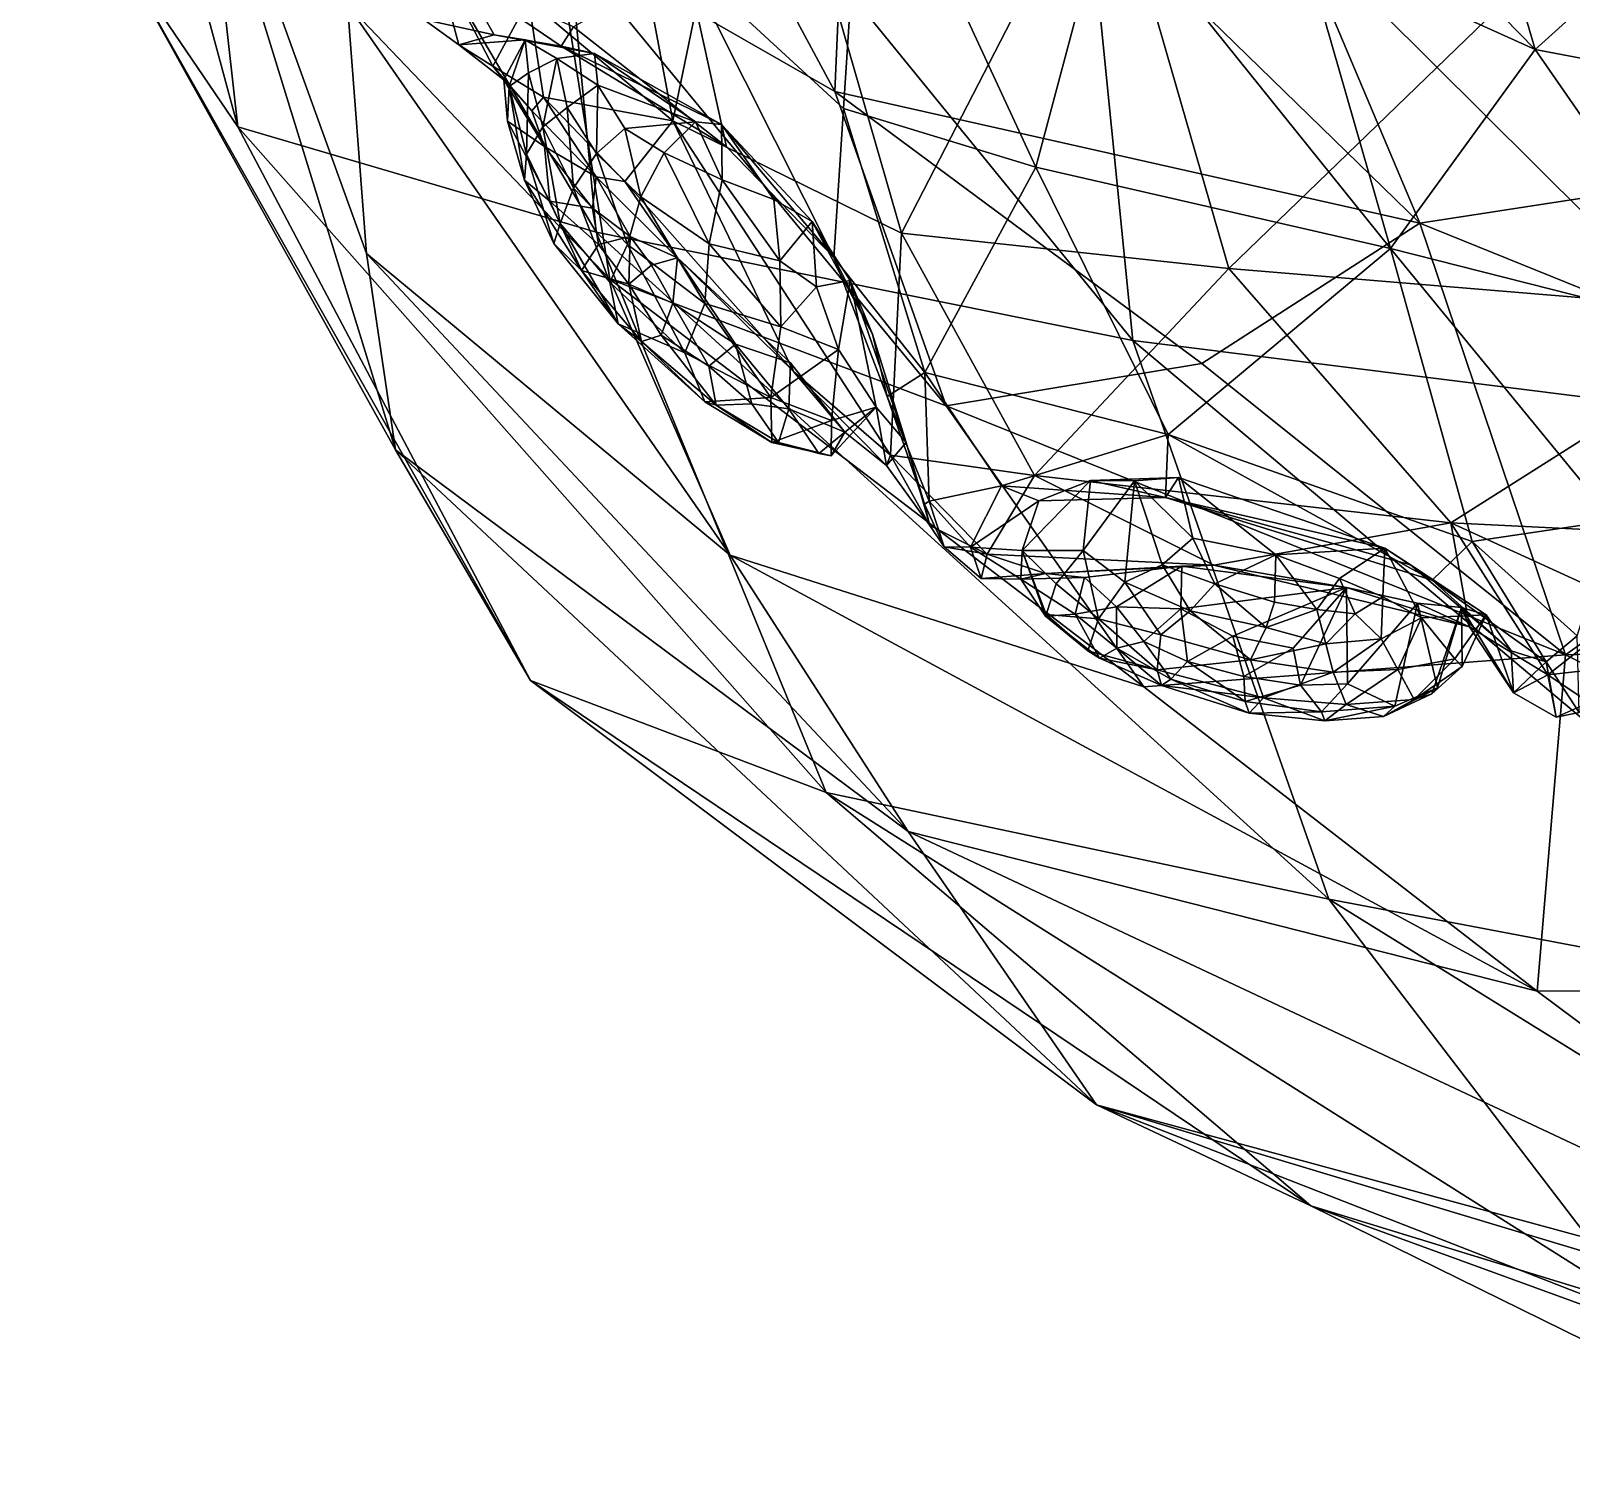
# Model space of a CAD drawing. Extents: x -1.1 to 1.1, y -3.78 to 5.59.
# Drawn here: x -0.8469 to -0.5983, y -1.9177 to -1.6871 of the extents above; entities that cross this region are included whole.
import ezdxf

# ---------------------------------------------------------------- set-up
doc = ezdxf.new("R2010")
doc.units = 0
doc.layers.add('STEGOSRS$LWO', color=1, linetype='CONTINUOUS')

msp = doc.modelspace()

# ---------------------------------------------------------------- linework, layer by layer
at = {"layer": 'STEGOSRS$LWO'}
for points in [[(-0.82469, -1.60221, 2.05056), (-0.84687, -1.57907, 1.78153), (-0.81346, -1.70258, 2.00854)], [(-0.83301, -1.6738, 1.7412), (-0.81346, -1.70258, 2.00854), (-0.84687, -1.57907, 1.78153)], [(-0.76515, -1.61902, 2.16008), (-0.82469, -1.60221, 2.05056), (-0.75564, -1.7196, 2.11663)], [(-0.81346, -1.70258, 2.00854), (-0.75564, -1.7196, 2.11663), (-0.82469, -1.60221, 2.05056)], [(-0.76238, -1.67096, 1.12928), (-0.76053, -1.61622, 0.9513), (-0.71711, -1.69691, 1.14198)], [(-0.71416, -1.62916, 0.94402), (-0.71711, -1.69691, 1.14198), (-0.76053, -1.61622, 0.9513)], [(-0.67938, -1.63394, 2.30819), (-0.76515, -1.61902, 2.16008), (-0.66903, -1.73704, 2.25782)], [(-0.75564, -1.7196, 2.11663), (-0.66903, -1.73704, 2.25782), (-0.76515, -1.61902, 2.16008)], [(-0.83301, -1.6738, 1.7412), (-0.82731, -1.62735, 1.40569), (-0.78802, -1.7547, 1.68859)], [(-0.7927, -1.72303, 1.51001), (-0.78802, -1.7547, 1.68859), (-0.82731, -1.62735, 1.40569)], [(-0.79579, -1.68289, 1.31958), (-0.7927, -1.72303, 1.51001), (-0.82731, -1.62735, 1.40569)], [(-0.74326, -1.70162, 0.00235), (-0.76658, -1.68211, 0.00961), (-0.75741, -1.62623, 0.01282)], [(-0.75741, -1.62623, 0.01282), (-0.73006, -1.63764, 0.00746), (-0.74326, -1.70162, 0.00235)], [(-0.71711, -1.69691, 1.14198), (-0.71416, -1.62916, 0.94402), (-0.62272, -1.71814, 1.15257)], [(-0.65119, -1.65074, 0.99182), (-0.62272, -1.71814, 1.15257), (-0.71416, -1.62916, 0.94402)], [(-0.54084, -1.62904, 0.93015), (-0.55888, -1.70827, 1.11922), (-0.65119, -1.65074, 0.99182)], [(-0.57314, -1.64689, 2.4393), (-0.67938, -1.63394, 2.30819), (-0.5621, -1.75044, 2.38643)], [(-0.66903, -1.73704, 2.25782), (-0.5621, -1.75044, 2.38643), (-0.67938, -1.63394, 2.30819)], [(-0.70637, -1.71976, 0.00332), (-0.74326, -1.70162, 0.00235), (-0.73006, -1.63764, 0.00746)], [(-0.73006, -1.63764, 0.00746), (-0.67359, -1.65606, 0.00441), (-0.70637, -1.71976, 0.00332)], [(-0.71574, -1.69965, 0.14452), (-0.71244, -1.6492, 0.23987), (-0.74112, -1.67625, 0.15289)], [(-0.71574, -1.69965, 0.14452), (-0.68468, -1.70907, 0.16234), (-0.71244, -1.6492, 0.23987)], [(-0.67309, -1.66551, 0.25321), (-0.71244, -1.6492, 0.23987), (-0.68468, -1.70907, 0.16234)], [(-0.55888, -1.70827, 1.11922), (-0.62272, -1.71814, 1.15257), (-0.65119, -1.65074, 0.99182)], [(-0.65354, -1.72544, 0.00239), (-0.70637, -1.71976, 0.00332), (-0.67359, -1.65606, 0.00441)], [(-0.67359, -1.65606, 0.00441), (-0.58662, -1.66069, -0.00011), (-0.65354, -1.72544, 0.00239)], [(-0.64158, -1.67319, 0.26673), (-0.60413, -1.69012, 0.2637), (-0.63472, -1.65884, 0.33354)], [(-0.61068, -1.66764, 0.33325), (-0.63472, -1.65884, 0.33354), (-0.60413, -1.69012, 0.2637)], [(-0.56457, -1.73281, -0.00253), (-0.65354, -1.72544, 0.00239), (-0.58662, -1.66069, -0.00011)], [(-0.68468, -1.70907, 0.16234), (-0.62745, -1.72224, 0.17163), (-0.67309, -1.66551, 0.25321)], [(-0.64158, -1.67319, 0.26673), (-0.67309, -1.66551, 0.25321), (-0.62745, -1.72224, 0.17163)], [(-0.58248, -1.67056, 0.34405), (-0.61068, -1.66764, 0.33325), (-0.60413, -1.69012, 0.2637)], [(-0.76238, -1.67096, 1.12928), (-0.75346, -1.72719, 1.31823), (-0.79579, -1.68289, 1.31958)], [(-0.75346, -1.72719, 1.31823), (-0.76238, -1.67096, 1.12928), (-0.69917, -1.74758, 1.29475)], [(-0.71711, -1.69691, 1.14198), (-0.69917, -1.74758, 1.29475), (-0.76238, -1.67096, 1.12928)], [(-0.55997, -1.69852, 0.25667), (-0.58248, -1.67056, 0.34405), (-0.60413, -1.69012, 0.2637)], [(-0.81346, -1.70258, 2.00854), (-0.83301, -1.6738, 1.7412), (-0.76626, -1.79191, 1.94222)], [(-0.78802, -1.7547, 1.68859), (-0.76626, -1.79191, 1.94222), (-0.83301, -1.6738, 1.7412)], [(-0.78345, -1.68529, 0.04213), (-0.78165, -1.67487, 0.02592), (-0.77782, -1.68934, 0.03348)], [(-0.78165, -1.67487, 0.02592), (-0.7723, -1.6928, 0.01327), (-0.77782, -1.68934, 0.03348)], [(-0.78165, -1.67487, 0.02592), (-0.76658, -1.68211, 0.00961), (-0.7723, -1.6928, 0.01327)], [(-0.60413, -1.69012, 0.2637), (-0.64158, -1.67319, 0.26673), (-0.62745, -1.72224, 0.17163)], [(-0.73462, -1.70583, 0.11895), (-0.74112, -1.67625, 0.15289), (-0.75928, -1.68644, 0.10934)], [(-0.71728, -1.72369, 0.10971), (-0.74112, -1.67625, 0.15289), (-0.73462, -1.70583, 0.11895)], [(-0.71574, -1.69965, 0.14452), (-0.74112, -1.67625, 0.15289), (-0.71728, -1.72369, 0.10971)], [(-0.7772, -1.67869, 0.08108), (-0.78345, -1.68529, 0.04213), (-0.77212, -1.68776, 0.07353)], [(-0.75928, -1.68644, 0.10934), (-0.7772, -1.67869, 0.08108), (-0.7613, -1.68956, 0.09849)], [(-0.7772, -1.67869, 0.08108), (-0.77212, -1.68776, 0.07353), (-0.7613, -1.68956, 0.09849)], [(-0.76658, -1.68211, 0.00961), (-0.76415, -1.69779, 0.00481), (-0.7723, -1.6928, 0.01327)], [(-0.76658, -1.68211, 0.00961), (-0.74326, -1.70162, 0.00235), (-0.76415, -1.69779, 0.00481)], [(-0.7927, -1.72303, 1.51001), (-0.79579, -1.68289, 1.31958), (-0.73403, -1.77171, 1.47131)], [(-0.75346, -1.72719, 1.31823), (-0.73403, -1.77171, 1.47131), (-0.79579, -1.68289, 1.31958)], [(-0.78345, -1.68529, 0.04213), (-0.77782, -1.68934, 0.03348), (-0.77212, -1.68776, 0.07353)], [(-0.75928, -1.68644, 0.10934), (-0.7613, -1.68956, 0.09849), (-0.73462, -1.70583, 0.11895)], [(-0.77212, -1.68776, 0.07353), (-0.77782, -1.68934, 0.03348), (-0.76709, -1.68856, 0.06899)], [(-0.77782, -1.68934, 0.03348), (-0.77052, -1.69499, 0.02934), (-0.76709, -1.68856, 0.06899)], [(-0.77782, -1.68934, 0.03348), (-0.7723, -1.6928, 0.01327), (-0.77052, -1.69499, 0.02934)], [(-0.7613, -1.68956, 0.09849), (-0.77212, -1.68776, 0.07353), (-0.75593, -1.69074, 0.09704)], [(-0.77212, -1.68776, 0.07353), (-0.76709, -1.68856, 0.06899), (-0.75593, -1.69074, 0.09704)], [(-0.77052, -1.69499, 0.02934), (-0.76968, -1.69606, 0.04974), (-0.76709, -1.68856, 0.06899)], [(-0.76654, -1.6939, 0.06694), (-0.76709, -1.68856, 0.06899), (-0.76968, -1.69606, 0.04974)], [(-0.76198, -1.69156, 0.08323), (-0.75593, -1.69074, 0.09704), (-0.76709, -1.68856, 0.06899)], [(-0.76198, -1.69156, 0.08323), (-0.76709, -1.68856, 0.06899), (-0.76654, -1.6939, 0.06694)], [(-0.73462, -1.70583, 0.11895), (-0.7613, -1.68956, 0.09849), (-0.73541, -1.70221, 0.11214)], [(-0.7613, -1.68956, 0.09849), (-0.75593, -1.69074, 0.09704), (-0.73541, -1.70221, 0.11214)], [(-0.76654, -1.6939, 0.06694), (-0.76423, -1.70259, 0.06853), (-0.76198, -1.69156, 0.08323)], [(-0.76034, -1.69949, 0.0835), (-0.76198, -1.69156, 0.08323), (-0.76423, -1.70259, 0.06853)], [(-0.75539, -1.69585, 0.09484), (-0.75593, -1.69074, 0.09704), (-0.76198, -1.69156, 0.08323)], [(-0.76034, -1.69949, 0.0835), (-0.75539, -1.69585, 0.09484), (-0.76198, -1.69156, 0.08323)], [(-0.75593, -1.69074, 0.09704), (-0.73964, -1.70181, 0.10771), (-0.73541, -1.70221, 0.11214)], [(-0.73964, -1.70181, 0.10771), (-0.75593, -1.69074, 0.09704), (-0.75539, -1.69585, 0.09484)], [(-0.57211, -1.73624, 0.16661), (-0.60413, -1.69012, 0.2637), (-0.62745, -1.72224, 0.17163)], [(-0.55997, -1.69852, 0.25667), (-0.60413, -1.69012, 0.2637), (-0.57211, -1.73624, 0.16661)], [(-0.7723, -1.6928, 0.01327), (-0.76604, -1.70001, 0.01022), (-0.77052, -1.69499, 0.02934)], [(-0.7723, -1.6928, 0.01327), (-0.76415, -1.69779, 0.00481), (-0.76604, -1.70001, 0.01022)], [(-0.76968, -1.69606, 0.04974), (-0.77052, -1.69499, 0.02934), (-0.76993, -1.70169, 0.03129)], [(-0.76604, -1.70001, 0.01022), (-0.76398, -1.70576, 0.01337), (-0.77052, -1.69499, 0.02934)], [(-0.76993, -1.70169, 0.03129), (-0.77052, -1.69499, 0.02934), (-0.76398, -1.70576, 0.01337)], [(-0.76968, -1.69606, 0.04974), (-0.7669, -1.70698, 0.05112), (-0.76654, -1.6939, 0.06694)], [(-0.76423, -1.70259, 0.06853), (-0.76654, -1.6939, 0.06694), (-0.7669, -1.70698, 0.05112)], [(-0.76993, -1.70169, 0.03129), (-0.76719, -1.71122, 0.03329), (-0.76968, -1.69606, 0.04974)], [(-0.7669, -1.70698, 0.05112), (-0.76968, -1.69606, 0.04974), (-0.76719, -1.71122, 0.03329)], [(-0.76034, -1.69949, 0.0835), (-0.75557, -1.70687, 0.08578), (-0.75539, -1.69585, 0.09484)], [(-0.75104, -1.70287, 0.09581), (-0.75539, -1.69585, 0.09484), (-0.75557, -1.70687, 0.08578)], [(-0.75104, -1.70287, 0.09581), (-0.73964, -1.70181, 0.10771), (-0.75539, -1.69585, 0.09484)], [(-0.69917, -1.74758, 1.29475), (-0.71711, -1.69691, 1.14198), (-0.6579, -1.74077, 1.23151)], [(-0.62272, -1.71814, 1.15257), (-0.6579, -1.74077, 1.23151), (-0.71711, -1.69691, 1.14198)], [(-0.76415, -1.69779, 0.00481), (-0.75565, -1.71065, 0.00322), (-0.76604, -1.70001, 0.01022)], [(-0.76398, -1.70576, 0.01337), (-0.76604, -1.70001, 0.01022), (-0.75565, -1.71065, 0.00322)], [(-0.76423, -1.70259, 0.06853), (-0.75931, -1.71246, 0.07106), (-0.76034, -1.69949, 0.0835)], [(-0.76415, -1.69779, 0.00481), (-0.751, -1.71141, 0.00038), (-0.75565, -1.71065, 0.00322)], [(-0.74326, -1.70162, 0.00235), (-0.751, -1.71141, 0.00038), (-0.76415, -1.69779, 0.00481)], [(-0.75557, -1.70687, 0.08578), (-0.76034, -1.69949, 0.0835), (-0.75931, -1.71246, 0.07106)], [(-0.70261, -1.74223, 0.10113), (-0.71574, -1.69965, 0.14452), (-0.71728, -1.72369, 0.10971)], [(-0.68468, -1.70907, 0.16234), (-0.71574, -1.69965, 0.14452), (-0.70261, -1.74223, 0.10113)], [(-0.76398, -1.70576, 0.01337), (-0.7631, -1.71457, 0.01624), (-0.76993, -1.70169, 0.03129)], [(-0.76719, -1.71122, 0.03329), (-0.76993, -1.70169, 0.03129), (-0.7631, -1.71457, 0.01624)], [(-0.75104, -1.70287, 0.09581), (-0.74465, -1.70676, 0.09953), (-0.73964, -1.70181, 0.10771)], [(-0.751, -1.71141, 0.00038), (-0.74326, -1.70162, 0.00235), (-0.72379, -1.74206, 0.00288)], [(-0.74465, -1.70676, 0.09953), (-0.73529, -1.71114, 0.10474), (-0.73964, -1.70181, 0.10771)], [(-0.70817, -1.75558, 0.00456), (-0.72379, -1.74206, 0.00288), (-0.74326, -1.70162, 0.00235)], [(-0.70817, -1.75558, 0.00456), (-0.74326, -1.70162, 0.00235), (-0.70637, -1.71976, 0.00332)], [(-0.73541, -1.70221, 0.11214), (-0.73964, -1.70181, 0.10771), (-0.73529, -1.71114, 0.10474)], [(-0.72697, -1.71432, 0.10668), (-0.73541, -1.70221, 0.11214), (-0.73529, -1.71114, 0.10474)], [(-0.72081, -1.71787, 0.10724), (-0.73541, -1.70221, 0.11214), (-0.72697, -1.71432, 0.10668)], [(-0.72081, -1.71787, 0.10724), (-0.71728, -1.72369, 0.10971), (-0.73541, -1.70221, 0.11214)], [(-0.73462, -1.70583, 0.11895), (-0.73541, -1.70221, 0.11214), (-0.71728, -1.72369, 0.10971)], [(-0.75564, -1.7196, 2.11663), (-0.81346, -1.70258, 2.00854), (-0.71851, -1.81, 2.05415)], [(-0.76626, -1.79191, 1.94222), (-0.71851, -1.81, 2.05415), (-0.81346, -1.70258, 2.00854)], [(-0.7669, -1.70698, 0.05112), (-0.76144, -1.71819, 0.05304), (-0.76423, -1.70259, 0.06853)], [(-0.75931, -1.71246, 0.07106), (-0.76423, -1.70259, 0.06853), (-0.76144, -1.71819, 0.05304)], [(-0.75557, -1.70687, 0.08578), (-0.74842, -1.71388, 0.08836), (-0.75104, -1.70287, 0.09581)], [(-0.74465, -1.70676, 0.09953), (-0.75104, -1.70287, 0.09581), (-0.74842, -1.71388, 0.08836)], [(-0.76719, -1.71122, 0.03329), (-0.76246, -1.72139, 0.03559), (-0.7669, -1.70698, 0.05112)], [(-0.76144, -1.71819, 0.05304), (-0.7669, -1.70698, 0.05112), (-0.76246, -1.72139, 0.03559)], [(-0.75625, -1.71571, 0.0053), (-0.76398, -1.70576, 0.01337), (-0.75565, -1.71065, 0.00322)], [(-0.7631, -1.71457, 0.01624), (-0.76398, -1.70576, 0.01337), (-0.75625, -1.71571, 0.0053)], [(-0.75931, -1.71246, 0.07106), (-0.75057, -1.72159, 0.07488), (-0.75557, -1.70687, 0.08578)], [(-0.74842, -1.71388, 0.08836), (-0.75557, -1.70687, 0.08578), (-0.75057, -1.72159, 0.07488)], [(-0.74842, -1.71388, 0.08836), (-0.73743, -1.72145, 0.09159), (-0.74465, -1.70676, 0.09953)], [(-0.73529, -1.71114, 0.10474), (-0.74465, -1.70676, 0.09953), (-0.73743, -1.72145, 0.09159)], [(-0.66333, -1.75221, 0.13936), (-0.68468, -1.70907, 0.16234), (-0.70261, -1.74223, 0.10113)], [(-0.62745, -1.72224, 0.17163), (-0.68468, -1.70907, 0.16234), (-0.66333, -1.75221, 0.13936)], [(-0.55888, -1.70827, 1.11922), (-0.54552, -1.74935, 1.23277), (-0.62272, -1.71814, 1.15257)], [(-0.7631, -1.71457, 0.01624), (-0.758, -1.72576, 0.01945), (-0.76719, -1.71122, 0.03329)], [(-0.76246, -1.72139, 0.03559), (-0.76719, -1.71122, 0.03329), (-0.758, -1.72576, 0.01945)], [(-0.76144, -1.71819, 0.05304), (-0.75346, -1.72766, 0.05743), (-0.75931, -1.71246, 0.07106)], [(-0.75057, -1.72159, 0.07488), (-0.75931, -1.71246, 0.07106), (-0.75346, -1.72766, 0.05743)], [(-0.75625, -1.71571, 0.0053), (-0.75565, -1.71065, 0.00322), (-0.75016, -1.72026, 0.0032)], [(-0.74253, -1.72371, 0.00225), (-0.75016, -1.72026, 0.0032), (-0.75565, -1.71065, 0.00322)], [(-0.751, -1.71141, 0.00038), (-0.74253, -1.72371, 0.00225), (-0.75565, -1.71065, 0.00322)], [(-0.751, -1.71141, 0.00038), (-0.72379, -1.74206, 0.00288), (-0.74253, -1.72371, 0.00225)], [(-0.73743, -1.72145, 0.09159), (-0.72602, -1.72423, 0.09837), (-0.73529, -1.71114, 0.10474)], [(-0.72697, -1.71432, 0.10668), (-0.73529, -1.71114, 0.10474), (-0.72602, -1.72423, 0.09837)], [(-0.75528, -1.72159, 0.00742), (-0.7631, -1.71457, 0.01624), (-0.75625, -1.71571, 0.0053)], [(-0.758, -1.72576, 0.01945), (-0.7631, -1.71457, 0.01624), (-0.75528, -1.72159, 0.00742)], [(-0.75057, -1.72159, 0.07488), (-0.73813, -1.73107, 0.07757), (-0.74842, -1.71388, 0.08836)], [(-0.73743, -1.72145, 0.09159), (-0.74842, -1.71388, 0.08836), (-0.73813, -1.73107, 0.07757)], [(-0.72081, -1.71787, 0.10724), (-0.72697, -1.71432, 0.10668), (-0.72602, -1.72423, 0.09837)], [(-0.75528, -1.72159, 0.00742), (-0.75625, -1.71571, 0.0053), (-0.75016, -1.72026, 0.0032)], [(-0.76246, -1.72139, 0.03559), (-0.7521, -1.73439, 0.03628), (-0.76144, -1.71819, 0.05304)], [(-0.75346, -1.72766, 0.05743), (-0.76144, -1.71819, 0.05304), (-0.7521, -1.73439, 0.03628)], [(-0.66903, -1.73704, 2.25782), (-0.75564, -1.7196, 2.11663), (-0.63741, -1.82719, 2.19343)], [(-0.71851, -1.81, 2.05415), (-0.63741, -1.82719, 2.19343), (-0.75564, -1.7196, 2.11663)], [(-0.72009, -1.72839, 0.0962), (-0.72081, -1.71787, 0.10724), (-0.72602, -1.72423, 0.09837)], [(-0.72009, -1.72839, 0.0962), (-0.71467, -1.72736, 0.09489), (-0.72081, -1.71787, 0.10724)], [(-0.71467, -1.72736, 0.09489), (-0.71106, -1.73602, 0.09242), (-0.72081, -1.71787, 0.10724)], [(-0.71728, -1.72369, 0.10971), (-0.72081, -1.71787, 0.10724), (-0.71106, -1.73602, 0.09242)], [(-0.68489, -1.75886, 0.00054), (-0.70817, -1.75558, 0.00456), (-0.70637, -1.71976, 0.00332)], [(-0.68489, -1.75886, 0.00054), (-0.70637, -1.71976, 0.00332), (-0.65354, -1.72544, 0.00239)], [(-0.62272, -1.71814, 1.15257), (-0.59926, -1.78779, 1.35934), (-0.6579, -1.74077, 1.23151)], [(-0.54552, -1.74935, 1.23277), (-0.59926, -1.78779, 1.35934), (-0.62272, -1.71814, 1.15257)], [(-0.7521, -1.73439, 0.03628), (-0.76246, -1.72139, 0.03559), (-0.758, -1.72576, 0.01945)], [(-0.75038, -1.72796, 0.00837), (-0.758, -1.72576, 0.01945), (-0.75528, -1.72159, 0.00742)], [(-0.75038, -1.72796, 0.00837), (-0.75528, -1.72159, 0.00742), (-0.75016, -1.72026, 0.0032)], [(-0.75346, -1.72766, 0.05743), (-0.74136, -1.73907, 0.0569), (-0.75057, -1.72159, 0.07488)], [(-0.73813, -1.73107, 0.07757), (-0.75057, -1.72159, 0.07488), (-0.74136, -1.73907, 0.0569)], [(-0.74671, -1.72493, 0.00402), (-0.75038, -1.72796, 0.00837), (-0.75016, -1.72026, 0.0032)], [(-0.74671, -1.72493, 0.00402), (-0.75016, -1.72026, 0.0032), (-0.74253, -1.72371, 0.00225)], [(-0.73813, -1.73107, 0.07757), (-0.72584, -1.73483, 0.08354), (-0.73743, -1.72145, 0.09159)], [(-0.72602, -1.72423, 0.09837), (-0.73743, -1.72145, 0.09159), (-0.72584, -1.73483, 0.08354)], [(-0.61429, -1.76946, 0.12696), (-0.62745, -1.72224, 0.17163), (-0.66333, -1.75221, 0.13936)], [(-0.61429, -1.76946, 0.12696), (-0.59148, -1.76612, 0.12262), (-0.62745, -1.72224, 0.17163)], [(-0.62745, -1.72224, 0.17163), (-0.59148, -1.76612, 0.12262), (-0.57211, -1.73624, 0.16661)], [(-0.78802, -1.7547, 1.68859), (-0.7927, -1.72303, 1.51001), (-0.70532, -1.81628, 1.63116)], [(-0.73403, -1.77171, 1.47131), (-0.70532, -1.81628, 1.63116), (-0.7927, -1.72303, 1.51001)], [(-0.74326, -1.73101, 0.00584), (-0.74671, -1.72493, 0.00402), (-0.74253, -1.72371, 0.00225)], [(-0.73316, -1.73765, 0.00674), (-0.74326, -1.73101, 0.00584), (-0.74253, -1.72371, 0.00225)], [(-0.72429, -1.74064, 0.00816), (-0.73316, -1.73765, 0.00674), (-0.74253, -1.72371, 0.00225)], [(-0.72379, -1.74206, 0.00288), (-0.72429, -1.74064, 0.00816), (-0.74253, -1.72371, 0.00225)], [(-0.72009, -1.72839, 0.0962), (-0.72602, -1.72423, 0.09837), (-0.72584, -1.73483, 0.08354)], [(-0.70867, -1.74607, 0.08612), (-0.71728, -1.72369, 0.10971), (-0.71106, -1.73602, 0.09242)], [(-0.71728, -1.72369, 0.10971), (-0.70867, -1.74607, 0.08612), (-0.70261, -1.74223, 0.10113)], [(-0.74831, -1.73723, 0.01996), (-0.7521, -1.73439, 0.03628), (-0.758, -1.72576, 0.01945)], [(-0.74831, -1.73723, 0.01996), (-0.758, -1.72576, 0.01945), (-0.75038, -1.72796, 0.00837)], [(-0.73403, -1.77171, 1.47131), (-0.75346, -1.72719, 1.31823), (-0.66728, -1.79293, 1.42852)], [(-0.69917, -1.74758, 1.29475), (-0.66728, -1.79293, 1.42852), (-0.75346, -1.72719, 1.31823)], [(-0.74671, -1.72493, 0.00402), (-0.74326, -1.73101, 0.00584), (-0.75038, -1.72796, 0.00837)], [(-0.71467, -1.72736, 0.09489), (-0.72009, -1.72839, 0.0962), (-0.71653, -1.73852, 0.08021)], [(-0.71044, -1.74779, 0.05591), (-0.71467, -1.72736, 0.09489), (-0.71653, -1.73852, 0.08021)], [(-0.71044, -1.74779, 0.05591), (-0.70564, -1.75351, 0.05659), (-0.71467, -1.72736, 0.09489)], [(-0.71106, -1.73602, 0.09242), (-0.71467, -1.72736, 0.09489), (-0.70564, -1.75351, 0.05659)], [(-0.61773, -1.76645, -0.00122), (-0.68489, -1.75886, 0.00054), (-0.65354, -1.72544, 0.00239)], [(-0.65354, -1.72544, 0.00239), (-0.56457, -1.73281, -0.00253), (-0.61773, -1.76645, -0.00122)], [(-0.74136, -1.73907, 0.0569), (-0.75346, -1.72766, 0.05743), (-0.7521, -1.73439, 0.03628)], [(-0.74513, -1.73618, 0.0111), (-0.74831, -1.73723, 0.01996), (-0.75038, -1.72796, 0.00837)], [(-0.74513, -1.73618, 0.0111), (-0.75038, -1.72796, 0.00837), (-0.74326, -1.73101, 0.00584)], [(-0.71653, -1.73852, 0.08021), (-0.72009, -1.72839, 0.0962), (-0.72584, -1.73483, 0.08354)], [(-0.73745, -1.74118, 0.01015), (-0.74513, -1.73618, 0.0111), (-0.74326, -1.73101, 0.00584)], [(-0.74326, -1.73101, 0.00584), (-0.73316, -1.73765, 0.00674), (-0.73745, -1.74118, 0.01015)], [(-0.74136, -1.73907, 0.0569), (-0.72745, -1.74628, 0.06017), (-0.73813, -1.73107, 0.07757)], [(-0.72584, -1.73483, 0.08354), (-0.73813, -1.73107, 0.07757), (-0.72745, -1.74628, 0.06017)], [(-0.73811, -1.74693, 0.03559), (-0.74136, -1.73907, 0.0569), (-0.7521, -1.73439, 0.03628)], [(-0.73811, -1.74693, 0.03559), (-0.7521, -1.73439, 0.03628), (-0.74831, -1.73723, 0.01996)], [(-0.71653, -1.73852, 0.08021), (-0.72584, -1.73483, 0.08354), (-0.72745, -1.74628, 0.06017)], [(-0.61773, -1.76645, -0.00122), (-0.56457, -1.73281, -0.00253), (-0.56661, -1.76902, -0.00315)], [(-0.73626, -1.74749, 0.01934), (-0.74831, -1.73723, 0.01996), (-0.74513, -1.73618, 0.0111)], [(-0.73626, -1.74749, 0.01934), (-0.73811, -1.74693, 0.03559), (-0.74831, -1.73723, 0.01996)], [(-0.73745, -1.74118, 0.01015), (-0.73626, -1.74749, 0.01934), (-0.74513, -1.73618, 0.0111)], [(-0.70867, -1.74607, 0.08612), (-0.71106, -1.73602, 0.09242), (-0.70564, -1.75351, 0.05659)], [(-0.5621, -1.75044, 2.38643), (-0.66903, -1.73704, 2.25782), (-0.53991, -1.84566, 2.32399)], [(-0.63741, -1.82719, 2.19343), (-0.53991, -1.84566, 2.32399), (-0.66903, -1.73704, 2.25782)], [(-0.72745, -1.74628, 0.06017), (-0.74136, -1.73907, 0.0569), (-0.73811, -1.74693, 0.03559)], [(-0.73054, -1.74725, 0.01181), (-0.73745, -1.74118, 0.01015), (-0.73316, -1.73765, 0.00674)], [(-0.72453, -1.74808, 0.01119), (-0.73054, -1.74725, 0.01181), (-0.73316, -1.73765, 0.00674)], [(-0.72429, -1.74064, 0.00816), (-0.72453, -1.74808, 0.01119), (-0.73316, -1.73765, 0.00674)], [(-0.71768, -1.74998, 0.0567), (-0.71653, -1.73852, 0.08021), (-0.72745, -1.74628, 0.06017)], [(-0.71044, -1.74779, 0.05591), (-0.71653, -1.73852, 0.08021), (-0.71768, -1.74998, 0.0567)], [(-0.73745, -1.74118, 0.01015), (-0.73054, -1.74725, 0.01181), (-0.73626, -1.74749, 0.01934)], [(-0.72429, -1.74064, 0.00816), (-0.71554, -1.75184, 0.01872), (-0.72453, -1.74808, 0.01119)], [(-0.72429, -1.74064, 0.00816), (-0.72379, -1.74206, 0.00288), (-0.71554, -1.75184, 0.01872)], [(-0.70878, -1.7572, 0.01627), (-0.71554, -1.75184, 0.01872), (-0.72379, -1.74206, 0.00288)], [(-0.72379, -1.74206, 0.00288), (-0.70817, -1.75558, 0.00456), (-0.70878, -1.7572, 0.01627)], [(-0.7019, -1.763, 0.0674), (-0.70261, -1.74223, 0.10113), (-0.70867, -1.74607, 0.08612)], [(-0.7019, -1.763, 0.0674), (-0.69023, -1.76051, 0.09552), (-0.70261, -1.74223, 0.10113)], [(-0.69023, -1.76051, 0.09552), (-0.66333, -1.75221, 0.13936), (-0.70261, -1.74223, 0.10113)], [(-0.6579, -1.74077, 1.23151), (-0.59926, -1.78779, 1.35934), (-0.69917, -1.74758, 1.29475)], [(-0.72731, -1.75352, 0.03481), (-0.72745, -1.74628, 0.06017), (-0.73811, -1.74693, 0.03559)], [(-0.72731, -1.75352, 0.03481), (-0.73811, -1.74693, 0.03559), (-0.73626, -1.74749, 0.01934)], [(-0.7262, -1.75352, 0.01887), (-0.73626, -1.74749, 0.01934), (-0.73054, -1.74725, 0.01181)], [(-0.73054, -1.74725, 0.01181), (-0.72453, -1.74808, 0.01119), (-0.7262, -1.75352, 0.01887)], [(-0.71768, -1.74998, 0.0567), (-0.72745, -1.74628, 0.06017), (-0.72731, -1.75352, 0.03481)], [(-0.70265, -1.76346, 0.05375), (-0.70867, -1.74607, 0.08612), (-0.70564, -1.75351, 0.05659)], [(-0.70265, -1.76346, 0.05375), (-0.7019, -1.763, 0.0674), (-0.70867, -1.74607, 0.08612)], [(-0.7262, -1.75352, 0.01887), (-0.72731, -1.75352, 0.03481), (-0.73626, -1.74749, 0.01934)], [(-0.7197, -1.7553, 0.0181), (-0.7262, -1.75352, 0.01887), (-0.72453, -1.74808, 0.01119)], [(-0.71554, -1.75184, 0.01872), (-0.7197, -1.7553, 0.0181), (-0.72453, -1.74808, 0.01119)], [(-0.71044, -1.74779, 0.05591), (-0.71768, -1.74998, 0.0567), (-0.7177, -1.75569, 0.03293)], [(-0.71044, -1.74779, 0.05591), (-0.7177, -1.75569, 0.03293), (-0.71554, -1.75184, 0.01872)], [(-0.71554, -1.75184, 0.01872), (-0.70878, -1.7572, 0.01627), (-0.71044, -1.74779, 0.05591)], [(-0.70564, -1.75351, 0.05659), (-0.71044, -1.74779, 0.05591), (-0.70878, -1.7572, 0.01627)], [(-0.66728, -1.79293, 1.42852), (-0.69917, -1.74758, 1.29475), (-0.59926, -1.78779, 1.35934)], [(-0.59926, -1.78779, 1.35934), (-0.54552, -1.74935, 1.23277), (-0.51158, -1.78521, 1.35228)], [(-0.7177, -1.75569, 0.03293), (-0.71768, -1.74998, 0.0567), (-0.72731, -1.75352, 0.03481)], [(-0.7197, -1.7553, 0.0181), (-0.71554, -1.75184, 0.01872), (-0.7177, -1.75569, 0.03293)], [(-0.66333, -1.75221, 0.13936), (-0.69023, -1.76051, 0.09552), (-0.66377, -1.76238, 0.12504)], [(-0.66333, -1.75221, 0.13936), (-0.66377, -1.76238, 0.12504), (-0.62075, -1.77573, 0.12167)], [(-0.62075, -1.77573, 0.12167), (-0.61429, -1.76946, 0.12696), (-0.66333, -1.75221, 0.13936)], [(-0.76626, -1.79191, 1.94222), (-0.78802, -1.7547, 1.68859), (-0.67489, -1.86039, 1.80327)], [(-0.70532, -1.81628, 1.63116), (-0.67489, -1.86039, 1.80327), (-0.78802, -1.7547, 1.68859)], [(-0.7177, -1.75569, 0.03293), (-0.72731, -1.75352, 0.03481), (-0.7262, -1.75352, 0.01887)], [(-0.7197, -1.7553, 0.0181), (-0.7177, -1.75569, 0.03293), (-0.7262, -1.75352, 0.01887)], [(-0.70878, -1.7572, 0.01627), (-0.7018, -1.76691, 0.02337), (-0.70564, -1.75351, 0.05659)], [(-0.70265, -1.76346, 0.05375), (-0.70564, -1.75351, 0.05659), (-0.7018, -1.76691, 0.02337)], [(-0.7018, -1.76691, 0.02337), (-0.70878, -1.7572, 0.01627), (-0.70817, -1.75558, 0.00456)], [(-0.68489, -1.75886, 0.00054), (-0.69253, -1.77151, 0.00964), (-0.70817, -1.75558, 0.00456)], [(-0.7018, -1.76691, 0.02337), (-0.70817, -1.75558, 0.00456), (-0.69253, -1.77151, 0.00964)], [(-0.69253, -1.77151, 0.00964), (-0.68489, -1.75886, 0.00054), (-0.65598, -1.77329, -0.00167)], [(-0.67587, -1.75963, 0.10312), (-0.68692, -1.77096, 0.06326), (-0.67709, -1.77093, 0.09249)], [(-0.67587, -1.75963, 0.10312), (-0.6842, -1.76294, 0.09295), (-0.68692, -1.77096, 0.06326)], [(-0.65598, -1.77329, -0.00167), (-0.68489, -1.75886, 0.00054), (-0.61773, -1.76645, -0.00122)], [(-0.6842, -1.76294, 0.09295), (-0.67587, -1.75963, 0.10312), (-0.66377, -1.76238, 0.12504)], [(-0.66876, -1.7597, 0.10962), (-0.67587, -1.75963, 0.10312), (-0.67709, -1.77093, 0.09249)], [(-0.66876, -1.7597, 0.10962), (-0.67709, -1.77093, 0.09249), (-0.67036, -1.77604, 0.09712)], [(-0.66169, -1.75917, 0.11856), (-0.67587, -1.75963, 0.10312), (-0.66876, -1.7597, 0.10962)], [(-0.66169, -1.75917, 0.11856), (-0.66377, -1.76238, 0.12504), (-0.67587, -1.75963, 0.10312)], [(-0.66429, -1.77323, 0.10806), (-0.66876, -1.7597, 0.10962), (-0.67036, -1.77604, 0.09712)], [(-0.65938, -1.76893, 0.11442), (-0.66169, -1.75917, 0.11856), (-0.66876, -1.7597, 0.10962)], [(-0.65938, -1.76893, 0.11442), (-0.66876, -1.7597, 0.10962), (-0.66429, -1.77323, 0.10806)], [(-0.66377, -1.76238, 0.12504), (-0.66169, -1.75917, 0.11856), (-0.62839, -1.77055, 0.11479)], [(-0.66169, -1.75917, 0.11856), (-0.64597, -1.77166, 0.11571), (-0.62839, -1.77055, 0.11479)], [(-0.65938, -1.76893, 0.11442), (-0.64597, -1.77166, 0.11571), (-0.66169, -1.75917, 0.11856)], [(-0.7019, -1.763, 0.0674), (-0.69525, -1.77039, 0.0534), (-0.69023, -1.76051, 0.09552)], [(-0.6842, -1.76294, 0.09295), (-0.69023, -1.76051, 0.09552), (-0.69525, -1.77039, 0.0534)], [(-0.69023, -1.76051, 0.09552), (-0.6842, -1.76294, 0.09295), (-0.66377, -1.76238, 0.12504)], [(-0.7019, -1.763, 0.0674), (-0.70265, -1.76346, 0.05375), (-0.69951, -1.77032, 0.04476)], [(-0.70265, -1.76346, 0.05375), (-0.7018, -1.76691, 0.02337), (-0.69951, -1.77032, 0.04476)], [(-0.7019, -1.763, 0.0674), (-0.69951, -1.77032, 0.04476), (-0.69525, -1.77039, 0.0534)], [(-0.69525, -1.77039, 0.0534), (-0.68692, -1.77096, 0.06326), (-0.6842, -1.76294, 0.09295)], [(-0.62425, -1.77327, 0.11728), (-0.62075, -1.77573, 0.12167), (-0.66377, -1.76238, 0.12504)], [(-0.62425, -1.77327, 0.11728), (-0.66377, -1.76238, 0.12504), (-0.62839, -1.77055, 0.11479)], [(-0.69253, -1.77151, 0.00964), (-0.69951, -1.77032, 0.04476), (-0.7018, -1.76691, 0.02337)], [(-0.61472, -1.78327, 0.00252), (-0.65598, -1.77329, -0.00167), (-0.61773, -1.76645, -0.00122)], [(-0.61472, -1.78327, 0.00252), (-0.61773, -1.76645, -0.00122), (-0.60209, -1.79098, 0.01173)], [(-0.56661, -1.76902, -0.00315), (-0.58811, -1.78, 0.00021), (-0.61773, -1.76645, -0.00122)], [(-0.58811, -1.78, 0.00021), (-0.60209, -1.79098, 0.01173), (-0.61773, -1.76645, -0.00122)], [(-0.59738, -1.78472, 0.0929), (-0.59148, -1.76612, 0.12262), (-0.61429, -1.76946, 0.12696)], [(-0.65938, -1.76893, 0.11442), (-0.66429, -1.77323, 0.10806), (-0.65583, -1.77634, 0.10977)], [(-0.64597, -1.77166, 0.11571), (-0.65938, -1.76893, 0.11442), (-0.65583, -1.77634, 0.10977)], [(-0.60238, -1.78889, 0.08898), (-0.61429, -1.76946, 0.12696), (-0.62075, -1.77573, 0.12167)], [(-0.60238, -1.78889, 0.08898), (-0.59738, -1.78472, 0.0929), (-0.61429, -1.76946, 0.12696)], [(-0.70532, -1.81628, 1.63116), (-0.73403, -1.77171, 1.47131), (-0.6038, -1.84202, 1.55503)], [(-0.66728, -1.79293, 1.42852), (-0.6038, -1.84202, 1.55503), (-0.73403, -1.77171, 1.47131)], [(-0.69951, -1.77032, 0.04476), (-0.69352, -1.77546, 0.02507), (-0.69525, -1.77039, 0.0534)], [(-0.69951, -1.77032, 0.04476), (-0.69253, -1.77151, 0.00964), (-0.69352, -1.77546, 0.02507)], [(-0.68692, -1.77096, 0.06326), (-0.69525, -1.77039, 0.0534), (-0.68714, -1.77558, 0.02741)], [(-0.69352, -1.77546, 0.02507), (-0.68714, -1.77558, 0.02741), (-0.69525, -1.77039, 0.0534)], [(-0.69253, -1.77151, 0.00964), (-0.68312, -1.77464, 0.00911), (-0.69352, -1.77546, 0.02507)], [(-0.69253, -1.77151, 0.00964), (-0.65598, -1.77329, -0.00167), (-0.68312, -1.77464, 0.00911)], [(-0.68692, -1.77096, 0.06326), (-0.68714, -1.77558, 0.02741), (-0.68315, -1.78153, 0.03316)], [(-0.68141, -1.77634, 0.07349), (-0.67709, -1.77093, 0.09249), (-0.68692, -1.77096, 0.06326)], [(-0.68141, -1.77634, 0.07349), (-0.68692, -1.77096, 0.06326), (-0.68302, -1.78128, 0.05388)], [(-0.68302, -1.78128, 0.05388), (-0.68692, -1.77096, 0.06326), (-0.68315, -1.78153, 0.03316)], [(-0.67709, -1.77093, 0.09249), (-0.68141, -1.77634, 0.07349), (-0.67461, -1.78196, 0.07622)], [(-0.67036, -1.77604, 0.09712), (-0.67709, -1.77093, 0.09249), (-0.67461, -1.78196, 0.07622)], [(-0.64597, -1.77166, 0.11571), (-0.65583, -1.77634, 0.10977), (-0.64619, -1.77926, 0.11098)], [(-0.64597, -1.77166, 0.11571), (-0.64619, -1.77926, 0.11098), (-0.63935, -1.78045, 0.10852)], [(-0.64597, -1.77166, 0.11571), (-0.63569, -1.77543, 0.11102), (-0.62839, -1.77055, 0.11479)], [(-0.64597, -1.77166, 0.11571), (-0.63935, -1.78045, 0.10852), (-0.63569, -1.77543, 0.11102)], [(-0.63569, -1.77543, 0.11102), (-0.62872, -1.77841, 0.10749), (-0.62839, -1.77055, 0.11479)], [(-0.62872, -1.77841, 0.10749), (-0.62249, -1.78179, 0.09818), (-0.62839, -1.77055, 0.11479)], [(-0.61204, -1.7813, 0.07832), (-0.62839, -1.77055, 0.11479), (-0.62249, -1.78179, 0.09818)], [(-0.62425, -1.77327, 0.11728), (-0.62839, -1.77055, 0.11479), (-0.61204, -1.7813, 0.07832)], [(-0.65598, -1.77329, -0.00167), (-0.66117, -1.77349, 0.00351), (-0.68312, -1.77464, 0.00911)], [(-0.68312, -1.77464, 0.00911), (-0.66117, -1.77349, 0.00351), (-0.67684, -1.77528, 0.01098)], [(-0.67684, -1.77528, 0.01098), (-0.66117, -1.77349, 0.00351), (-0.67167, -1.78002, 0.00571)], [(-0.66132, -1.78034, 0.00087), (-0.67167, -1.78002, 0.00571), (-0.66117, -1.77349, 0.00351)], [(-0.66429, -1.77323, 0.10806), (-0.67036, -1.77604, 0.09712), (-0.65978, -1.78067, 0.10096)], [(-0.65583, -1.77634, 0.10977), (-0.66429, -1.77323, 0.10806), (-0.65978, -1.78067, 0.10096)], [(-0.66132, -1.78034, 0.00087), (-0.66117, -1.77349, 0.00351), (-0.63459, -1.77689, 0.00004)], [(-0.66117, -1.77349, 0.00351), (-0.65598, -1.77329, -0.00167), (-0.63459, -1.77689, 0.00004)], [(-0.61472, -1.78327, 0.00252), (-0.63459, -1.77689, 0.00004), (-0.65598, -1.77329, -0.00167)], [(-0.61204, -1.7813, 0.07832), (-0.60798, -1.78712, 0.08405), (-0.62425, -1.77327, 0.11728)], [(-0.62075, -1.77573, 0.12167), (-0.62425, -1.77327, 0.11728), (-0.60798, -1.78712, 0.08405)], [(-0.69352, -1.77546, 0.02507), (-0.68312, -1.77464, 0.00911), (-0.68714, -1.77558, 0.02741)], [(-0.68312, -1.77464, 0.00911), (-0.67684, -1.77528, 0.01098), (-0.68714, -1.77558, 0.02741)], [(-0.68714, -1.77558, 0.02741), (-0.67684, -1.77528, 0.01098), (-0.67837, -1.78119, 0.01837)], [(-0.68315, -1.78153, 0.03316), (-0.68714, -1.77558, 0.02741), (-0.67837, -1.78119, 0.01837)], [(-0.68141, -1.77634, 0.07349), (-0.68302, -1.78128, 0.05388), (-0.67461, -1.78196, 0.07622)], [(-0.67837, -1.78119, 0.01837), (-0.67684, -1.77528, 0.01098), (-0.67167, -1.78002, 0.00571)], [(-0.67036, -1.77604, 0.09712), (-0.67461, -1.78196, 0.07622), (-0.66454, -1.78455, 0.08405)], [(-0.65978, -1.78067, 0.10096), (-0.67036, -1.77604, 0.09712), (-0.66454, -1.78455, 0.08405)], [(-0.65289, -1.78478, 0.00089), (-0.66132, -1.78034, 0.00087), (-0.63459, -1.77689, 0.00004)], [(-0.65583, -1.77634, 0.10977), (-0.65978, -1.78067, 0.10096), (-0.64754, -1.78338, 0.10515)], [(-0.64619, -1.77926, 0.11098), (-0.65583, -1.77634, 0.10977), (-0.64754, -1.78338, 0.10515)], [(-0.64319, -1.78669, 0.00056), (-0.65289, -1.78478, 0.00089), (-0.63459, -1.77689, 0.00004)], [(-0.64199, -1.79264, 0.00515), (-0.64319, -1.78669, 0.00056), (-0.63459, -1.77689, 0.00004)], [(-0.63441, -1.79246, 0.00669), (-0.64199, -1.79264, 0.00515), (-0.63459, -1.77689, 0.00004)], [(-0.63317, -1.78117, 0.10639), (-0.63569, -1.77543, 0.11102), (-0.63935, -1.78045, 0.10852)], [(-0.63569, -1.77543, 0.11102), (-0.63317, -1.78117, 0.10639), (-0.62872, -1.77841, 0.10749)], [(-0.63459, -1.77689, 0.00004), (-0.61472, -1.78327, 0.00252), (-0.62313, -1.77943, 0.00671)], [(-0.63441, -1.79246, 0.00669), (-0.63459, -1.77689, 0.00004), (-0.62313, -1.77943, 0.00671)], [(-0.60798, -1.78712, 0.08405), (-0.60238, -1.78889, 0.08898), (-0.62075, -1.77573, 0.12167)], [(-0.64619, -1.77926, 0.11098), (-0.64754, -1.78338, 0.10515), (-0.63935, -1.78045, 0.10852)], [(-0.62677, -1.79606, 0.01672), (-0.63441, -1.79246, 0.00669), (-0.62313, -1.77943, 0.00671)], [(-0.63317, -1.78117, 0.10639), (-0.62896, -1.78518, 0.09907), (-0.62872, -1.77841, 0.10749)], [(-0.62249, -1.78179, 0.09818), (-0.62872, -1.77841, 0.10749), (-0.62896, -1.78518, 0.09907)], [(-0.61991, -1.79308, 0.01889), (-0.62677, -1.79606, 0.01672), (-0.62313, -1.77943, 0.00671)], [(-0.61602, -1.78015, 0.01889), (-0.62313, -1.77943, 0.00671), (-0.61472, -1.78327, 0.00252)], [(-0.61991, -1.79308, 0.01889), (-0.62313, -1.77943, 0.00671), (-0.61602, -1.78015, 0.01889)], [(-0.68315, -1.78153, 0.03316), (-0.67837, -1.78119, 0.01837), (-0.67445, -1.78828, 0.03293)], [(-0.68302, -1.78128, 0.05388), (-0.68315, -1.78153, 0.03316), (-0.67632, -1.78714, 0.05296)], [(-0.67445, -1.78828, 0.03293), (-0.67632, -1.78714, 0.05296), (-0.68315, -1.78153, 0.03316)], [(-0.67632, -1.78714, 0.05296), (-0.67461, -1.78196, 0.07622), (-0.68302, -1.78128, 0.05388)], [(-0.67837, -1.78119, 0.01837), (-0.67167, -1.78002, 0.00571), (-0.67163, -1.78669, 0.01784)], [(-0.67163, -1.78669, 0.01784), (-0.67445, -1.78828, 0.03293), (-0.67837, -1.78119, 0.01837)], [(-0.67461, -1.78196, 0.07622), (-0.67632, -1.78714, 0.05296), (-0.66511, -1.79018, 0.06139)], [(-0.66454, -1.78455, 0.08405), (-0.67461, -1.78196, 0.07622), (-0.66511, -1.79018, 0.06139)], [(-0.6673, -1.7856, 0.00622), (-0.67163, -1.78669, 0.01784), (-0.67167, -1.78002, 0.00571)], [(-0.67167, -1.78002, 0.00571), (-0.66132, -1.78034, 0.00087), (-0.6673, -1.7856, 0.00622)], [(-0.6673, -1.7856, 0.00622), (-0.66132, -1.78034, 0.00087), (-0.66025, -1.78887, 0.00512)], [(-0.65978, -1.78067, 0.10096), (-0.66454, -1.78455, 0.08405), (-0.65005, -1.78856, 0.08667)], [(-0.65289, -1.78478, 0.00089), (-0.66025, -1.78887, 0.00512), (-0.66132, -1.78034, 0.00087)], [(-0.64754, -1.78338, 0.10515), (-0.65978, -1.78067, 0.10096), (-0.65005, -1.78856, 0.08667)], [(-0.6379, -1.78598, 0.10026), (-0.63935, -1.78045, 0.10852), (-0.64754, -1.78338, 0.10515)], [(-0.63935, -1.78045, 0.10852), (-0.6379, -1.78598, 0.10026), (-0.63317, -1.78117, 0.10639)], [(-0.62896, -1.78518, 0.09907), (-0.63317, -1.78117, 0.10639), (-0.6379, -1.78598, 0.10026)], [(-0.62896, -1.78518, 0.09907), (-0.62627, -1.79016, 0.08539), (-0.62249, -1.78179, 0.09818)], [(-0.61711, -1.78842, 0.08159), (-0.62249, -1.78179, 0.09818), (-0.62627, -1.79016, 0.08539)], [(-0.62249, -1.78179, 0.09818), (-0.61711, -1.78842, 0.08159), (-0.61204, -1.7813, 0.07832)], [(-0.61589, -1.78963, 0.06036), (-0.62083, -1.79404, 0.03578), (-0.61602, -1.78015, 0.01889)], [(-0.62083, -1.79404, 0.03578), (-0.61991, -1.79308, 0.01889), (-0.61602, -1.78015, 0.01889)], [(-0.61711, -1.78842, 0.08159), (-0.61589, -1.78963, 0.06036), (-0.61204, -1.7813, 0.07832)], [(-0.61204, -1.7813, 0.07832), (-0.61589, -1.78963, 0.06036), (-0.61602, -1.78015, 0.01889)], [(-0.60762, -1.79389, 0.04063), (-0.61602, -1.78015, 0.01889), (-0.61472, -1.78327, 0.00252)], [(-0.61204, -1.7813, 0.07832), (-0.61602, -1.78015, 0.01889), (-0.60762, -1.79389, 0.04063)], [(-0.60762, -1.79389, 0.04063), (-0.60798, -1.78712, 0.08405), (-0.61204, -1.7813, 0.07832)], [(-0.60209, -1.79098, 0.01173), (-0.58811, -1.78, 0.00021), (-0.58772, -1.7894, 0.01199)], [(-0.66454, -1.78455, 0.08405), (-0.66511, -1.79018, 0.06139), (-0.65005, -1.78856, 0.08667)], [(-0.64754, -1.78338, 0.10515), (-0.65005, -1.78856, 0.08667), (-0.6379, -1.78598, 0.10026)], [(-0.61472, -1.78327, 0.00252), (-0.60209, -1.79098, 0.01173), (-0.60762, -1.79389, 0.04063)], [(-0.67445, -1.78828, 0.03293), (-0.67163, -1.78669, 0.01784), (-0.66444, -1.79269, 0.03599)], [(-0.67163, -1.78669, 0.01784), (-0.6673, -1.7856, 0.00622), (-0.6629, -1.7917, 0.01875)], [(-0.6629, -1.7917, 0.01875), (-0.66444, -1.79269, 0.03599), (-0.67163, -1.78669, 0.01784)], [(-0.66025, -1.78887, 0.00512), (-0.6629, -1.7917, 0.01875), (-0.6673, -1.7856, 0.00622)], [(-0.66025, -1.78887, 0.00512), (-0.65289, -1.78478, 0.00089), (-0.65115, -1.79128, 0.00497)], [(-0.64319, -1.78669, 0.00056), (-0.65115, -1.79128, 0.00497), (-0.65289, -1.78478, 0.00089)], [(-0.65115, -1.79128, 0.00497), (-0.64319, -1.78669, 0.00056), (-0.64199, -1.79264, 0.00515)], [(-0.6367, -1.79058, 0.08616), (-0.6379, -1.78598, 0.10026), (-0.65005, -1.78856, 0.08667)], [(-0.6379, -1.78598, 0.10026), (-0.6367, -1.79058, 0.08616), (-0.62896, -1.78518, 0.09907)], [(-0.62627, -1.79016, 0.08539), (-0.62896, -1.78518, 0.09907), (-0.6367, -1.79058, 0.08616)], [(-0.60238, -1.78889, 0.08898), (-0.59704, -1.79705, 0.05261), (-0.59738, -1.78472, 0.0929)], [(-0.59926, -1.78779, 1.35934), (-0.51158, -1.78521, 1.35228), (-0.49204, -1.8418, 1.50733)], [(-0.67632, -1.78714, 0.05296), (-0.67445, -1.78828, 0.03293), (-0.66511, -1.79018, 0.06139)], [(-0.66444, -1.79269, 0.03599), (-0.66511, -1.79018, 0.06139), (-0.67445, -1.78828, 0.03293)], [(-0.66728, -1.79293, 1.42852), (-0.59926, -1.78779, 1.35934), (-0.6038, -1.84202, 1.55503)], [(-0.64798, -1.79472, 0.06175), (-0.65005, -1.78856, 0.08667), (-0.66511, -1.79018, 0.06139)], [(-0.6629, -1.7917, 0.01875), (-0.66025, -1.78887, 0.00512), (-0.65092, -1.79531, 0.01594)], [(-0.65115, -1.79128, 0.00497), (-0.65092, -1.79531, 0.01594), (-0.66025, -1.78887, 0.00512)], [(-0.65005, -1.78856, 0.08667), (-0.64798, -1.79472, 0.06175), (-0.6367, -1.79058, 0.08616)], [(-0.62627, -1.79016, 0.08539), (-0.62367, -1.79496, 0.06288), (-0.61711, -1.78842, 0.08159)], [(-0.61589, -1.78963, 0.06036), (-0.61711, -1.78842, 0.08159), (-0.62367, -1.79496, 0.06288)], [(-0.60238, -1.78889, 0.08898), (-0.60798, -1.78712, 0.08405), (-0.60762, -1.79389, 0.04063)], [(-0.60238, -1.78889, 0.08898), (-0.60762, -1.79389, 0.04063), (-0.60075, -1.7978, 0.04097)], [(-0.59926, -1.78779, 1.35934), (-0.49204, -1.8418, 1.50733), (-0.6038, -1.84202, 1.55503)], [(-0.60238, -1.78889, 0.08898), (-0.60075, -1.7978, 0.04097), (-0.59704, -1.79705, 0.05261)], [(-0.60209, -1.79098, 0.01173), (-0.58772, -1.7894, 0.01199), (-0.59541, -1.79548, 0.03087)], [(-0.71851, -1.81, 2.05415), (-0.76626, -1.79191, 1.94222), (-0.64031, -1.87664, 1.97488)], [(-0.67489, -1.86039, 1.80327), (-0.64031, -1.87664, 1.97488), (-0.76626, -1.79191, 1.94222)], [(-0.66511, -1.79018, 0.06139), (-0.66444, -1.79269, 0.03599), (-0.64798, -1.79472, 0.06175)], [(-0.66444, -1.79269, 0.03599), (-0.6629, -1.7917, 0.01875), (-0.65029, -1.79718, 0.03391)], [(-0.65092, -1.79531, 0.01594), (-0.65029, -1.79718, 0.03391), (-0.6629, -1.7917, 0.01875)], [(-0.65092, -1.79531, 0.01594), (-0.65115, -1.79128, 0.00497), (-0.64199, -1.79264, 0.00515)], [(-0.63463, -1.7958, 0.06393), (-0.6367, -1.79058, 0.08616), (-0.64798, -1.79472, 0.06175)], [(-0.6367, -1.79058, 0.08616), (-0.63463, -1.7958, 0.06393), (-0.62627, -1.79016, 0.08539)], [(-0.62367, -1.79496, 0.06288), (-0.62627, -1.79016, 0.08539), (-0.63463, -1.7958, 0.06393)], [(-0.61589, -1.78963, 0.06036), (-0.62367, -1.79496, 0.06288), (-0.62083, -1.79404, 0.03578)], [(-0.60075, -1.7978, 0.04097), (-0.60762, -1.79389, 0.04063), (-0.60209, -1.79098, 0.01173)], [(-0.60075, -1.7978, 0.04097), (-0.60209, -1.79098, 0.01173), (-0.59541, -1.79548, 0.03087)], [(-0.65029, -1.79718, 0.03391), (-0.64798, -1.79472, 0.06175), (-0.66444, -1.79269, 0.03599)], [(-0.63862, -1.79699, 0.01848), (-0.65092, -1.79531, 0.01594), (-0.64199, -1.79264, 0.00515)], [(-0.63862, -1.79699, 0.01848), (-0.64199, -1.79264, 0.00515), (-0.63441, -1.79246, 0.00669)], [(-0.62677, -1.79606, 0.01672), (-0.63862, -1.79699, 0.01848), (-0.63441, -1.79246, 0.00669)], [(-0.62083, -1.79404, 0.03578), (-0.62858, -1.79771, 0.03699), (-0.61991, -1.79308, 0.01889)], [(-0.62858, -1.79771, 0.03699), (-0.62677, -1.79606, 0.01672), (-0.61991, -1.79308, 0.01889)], [(-0.62367, -1.79496, 0.06288), (-0.62858, -1.79771, 0.03699), (-0.62083, -1.79404, 0.03578)], [(-0.65029, -1.79718, 0.03391), (-0.65092, -1.79531, 0.01594), (-0.63862, -1.79699, 0.01848)], [(-0.64798, -1.79472, 0.06175), (-0.65029, -1.79718, 0.03391), (-0.63809, -1.79842, 0.03797)], [(-0.63809, -1.79842, 0.03797), (-0.65029, -1.79718, 0.03391), (-0.63862, -1.79699, 0.01848)], [(-0.63463, -1.7958, 0.06393), (-0.64798, -1.79472, 0.06175), (-0.63809, -1.79842, 0.03797)], [(-0.63809, -1.79842, 0.03797), (-0.63862, -1.79699, 0.01848), (-0.62677, -1.79606, 0.01672)], [(-0.63463, -1.7958, 0.06393), (-0.63809, -1.79842, 0.03797), (-0.62858, -1.79771, 0.03699)], [(-0.62858, -1.79771, 0.03699), (-0.63809, -1.79842, 0.03797), (-0.62677, -1.79606, 0.01672)], [(-0.62367, -1.79496, 0.06288), (-0.63463, -1.7958, 0.06393), (-0.62858, -1.79771, 0.03699)], [(-0.60075, -1.7978, 0.04097), (-0.59541, -1.79548, 0.03087), (-0.59704, -1.79705, 0.05261)], [(-0.63741, -1.82719, 2.19343), (-0.71851, -1.81, 2.05415), (-0.58701, -1.89301, 2.1209)], [(-0.64031, -1.87664, 1.97488), (-0.58701, -1.89301, 2.1209), (-0.71851, -1.81, 2.05415)], [(-0.67489, -1.86039, 1.80327), (-0.70532, -1.81628, 1.63116), (-0.52442, -1.90125, 1.70807)], [(-0.6038, -1.84202, 1.55503), (-0.52442, -1.90125, 1.70807), (-0.70532, -1.81628, 1.63116)], [(-0.53991, -1.84566, 2.32399), (-0.63741, -1.82719, 2.19343), (-0.50639, -1.90837, 2.25599)], [(-0.58701, -1.89301, 2.1209), (-0.50639, -1.90837, 2.25599), (-0.63741, -1.82719, 2.19343)], [(-0.6038, -1.84202, 1.55503), (-0.49204, -1.8418, 1.50733), (-0.52442, -1.90125, 1.70807)], [(-0.64031, -1.87664, 1.97488), (-0.67489, -1.86039, 1.80327), (-0.53201, -1.91611, 1.88339)], [(-0.52749, -1.90473, 1.76219), (-0.53201, -1.91611, 1.88339), (-0.67489, -1.86039, 1.80327)], [(-0.52442, -1.90125, 1.70807), (-0.52749, -1.90473, 1.76219), (-0.67489, -1.86039, 1.80327)], [(-0.58701, -1.89301, 2.1209), (-0.64031, -1.87664, 1.97488), (-0.51461, -1.93848, 2.03398)], [(-0.53201, -1.91611, 1.88339), (-0.51461, -1.93848, 2.03398), (-0.64031, -1.87664, 1.97488)]]:
    msp.add_3dface(points, dxfattribs=at)

doc.saveas('drawing.dxf')
